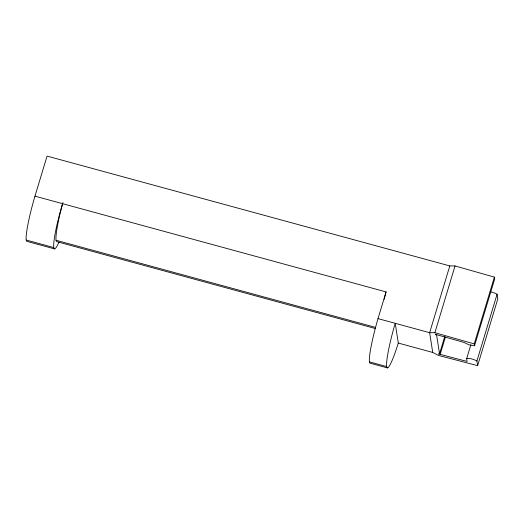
<?xml version="1.0" encoding="UTF-8"?>
<svg xmlns="http://www.w3.org/2000/svg" width="524" height="524" viewBox="0 0 524 524"><rect width="100%" height="100%" fill="white"/><g stroke="black" fill="none" stroke-linecap="round" stroke-linejoin="round"><path stroke-width="0.79" d="M62.972 202.434L59.887 212.993A38.324 4.212 -74.7 0 0 53.684 245.036A38.324 4.212 -74.7 0 0 58.97 242.036M54.516 248.9L26.979 241.387A38.324 4.212 -74.7 0 1 34.97 196.153L47.062 156.087L449.802 265.923L455.035 265.943L494.394 277.117L494.682 278.971L474.528 345.748L468.908 344.858L464.126 342.467L435.398 334.338L436.616 335.144L439.531 353.759L438.464 353.936L467.094 361.449L466.661 358.671L470.88 344.694M387.406 367.914L370.199 363.217A38.363 4.218 -74.7 0 1 378.014 318.612L386.077 291.907L34.97 196.153M449.802 265.923L429.641 332.694L432.732 352.449L438.424 355.403L477.639 365.654L497.8 298.883L497.073 294.252A5.947 1.408 16.8 0 0 490.189 291.796M378.014 318.612L429.641 332.694L434.874 332.714L455.035 265.943M439.531 353.759L444.686 336.677M440.245 354.132L445.407 337.05M474.528 345.748L474.233 343.895L494.394 277.117M477.639 365.654L476.912 361.023L497.073 294.252M56.075 240.274L375.61 327.415M375.42 328.541L56.671 241.61A39.876 4.389 -74.7 0 1 62.592 203.685M26.246 240.044L53.782 247.557M369.472 361.874L386.686 366.571A38.363 4.218 -74.7 0 1 395.22 323.308L398.312 343.063L432.732 352.449M434.874 332.714L474.233 343.895M466.661 358.671A5.947 1.408 16.8 0 1 471.083 358.783A5.947 1.408 16.8 0 1 476.912 361.023M398.312 343.063A38.363 4.218 -74.7 0 1 386.686 366.571M384.164 299.355A39.876 4.389 -74.7 0 1 386.077 291.907"/></g></svg>
